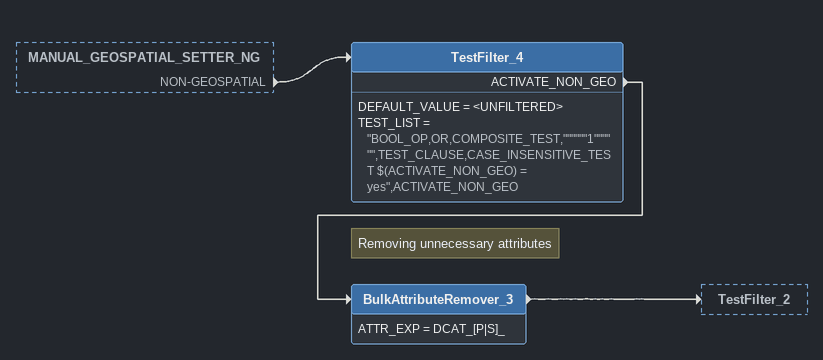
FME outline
MANUAL_GEOSPATIAL_SETTER_NG [outside]
    NON-GEOSPATIAL -> TestFilter_4
TestFilter_4
    DEFAULT_VALUE = <UNFILTERED>
    TEST_LIST = "BOOL_OP,OR,COMPOSITE_TEST,""""""1"""""",TEST_CLAUSE,CASE_INSENSITIVE_TEST $(ACTIVATE_NON_GEO) = yes",ACTIVATE_NON_GEO
    ACTIVATE_NON_GEO -> BulkAttributeRemover_3
Note: Removing unnecessary attributes
BulkAttributeRemover_3
    ATTR_EXP = DCAT_[P|S]_
    -> TestFilter_2
